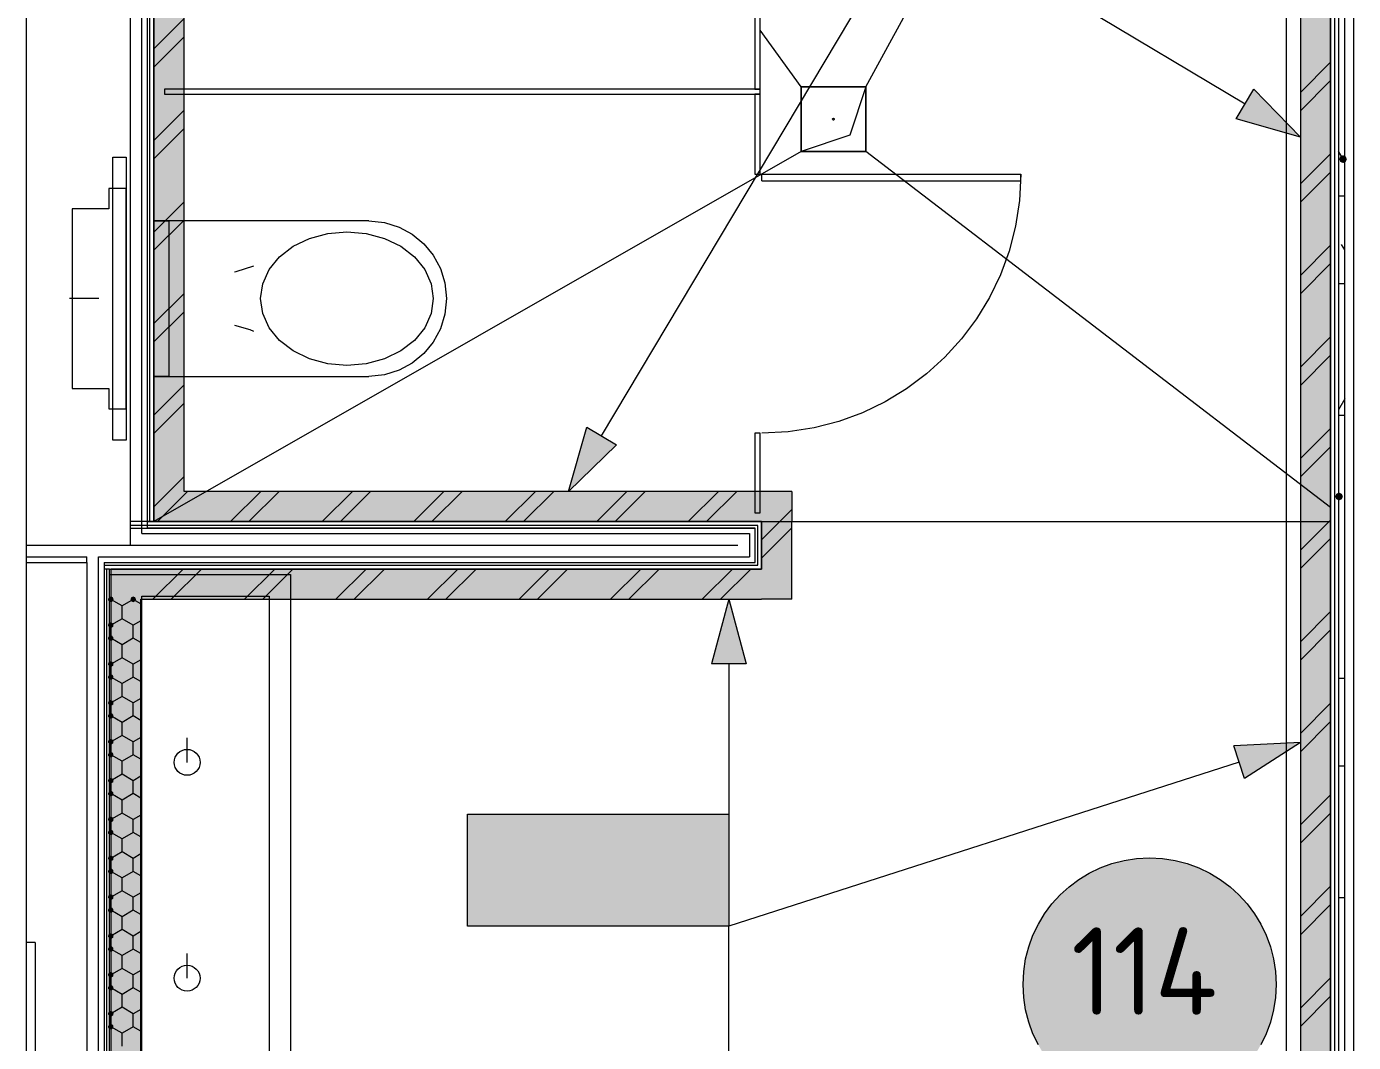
# Model space of a CAD drawing. Header units: millimetres. Extents: x -546 to 1681, y -650 to 1730.
# Drawn here: x 375.98 to 406.73, y 446.11 to 469.64 of the extents above; entities that cross this region are included whole.
import ezdxf

# ---------------------------------------------------------------- set-up
doc = ezdxf.new("R2010")
doc.units = ezdxf.units.MM

msp = doc.modelspace()

# ---------------------------------------------------------------- hatches: boundary and pattern name
at = {"true_color": 0xcccccc}
h = msp.add_hatch(color=254, dxfattribs=at)
h.dxf.hatch_style = 2
h.paths.add_polyline_path([(379.627, 458.874), (378.927, 458.874), (378.927, 487.709), (379.627, 487.709)])
h = msp.add_hatch(color=254, dxfattribs=at)
h.dxf.hatch_style = 2
h.paths.add_polyline_path([(405.497, 487.709), (406.197, 487.709), (406.197, 415.989), (405.497, 415.989)])
at = {"true_color": 0x0077b0}
h = msp.add_hatch(color=144, dxfattribs=at)
h.dxf.hatch_style = 2
h.paths.add_polyline_path([(405.497, 467.081), (404.01, 467.502), (404.42, 468.189)])
h = msp.add_hatch(color=7)
h.dxf.hatch_style = 2
h.paths.add_polyline_path([(406.485, 466.659), (406.421, 466.633), (406.395, 466.569), (406.421, 466.506), (406.485, 466.479), (406.548, 466.506), (406.575, 466.569), (406.548, 466.633)])
h = msp.add_hatch(color=144, dxfattribs=at)
h.dxf.hatch_style = 2
h.paths.add_polyline_path([(388.538, 458.874), (388.959, 460.361), (389.646, 459.951)])
at = {"true_color": 0xcccccc}
h = msp.add_hatch(color=254, dxfattribs=at)
h.dxf.hatch_style = 2
h.paths.add_polyline_path([(379.627, 458.874), (379.627, 458.174), (378.927, 458.174)])
h = msp.add_hatch(color=254, dxfattribs=at)
h.dxf.hatch_style = 2
h.paths.add_polyline_path([(378.927, 458.874), (379.627, 458.874), (378.927, 458.174)])
h = msp.add_hatch(color=254, dxfattribs=at)
h.dxf.hatch_style = 2
h.paths.add_polyline_path([(393.011, 458.874), (393.011, 458.174), (379.627, 458.174), (379.627, 458.874)])
h = msp.add_hatch(color=254, dxfattribs=at)
h.dxf.hatch_style = 2
h.paths.add_polyline_path([(393.011, 458.174), (393.711, 458.874), (393.711, 458.174)])
h = msp.add_hatch(color=254, dxfattribs=at)
h.dxf.hatch_style = 2
h.paths.add_polyline_path([(393.011, 458.874), (393.711, 458.874), (393.011, 458.174)])
h = msp.add_hatch(color=7)
h.dxf.hatch_style = 2
h.paths.add_polyline_path([(406.393, 458.844), (406.329, 458.818), (406.303, 458.754), (406.329, 458.691), (406.393, 458.664), (406.456, 458.691), (406.483, 458.754), (406.456, 458.818)])
h = msp.add_hatch(color=254, dxfattribs=at)
h.dxf.hatch_style = 2
h.paths.add_polyline_path([(393.711, 457.074), (393.011, 457.074), (393.011, 458.174), (393.711, 458.174)])
h = msp.add_hatch(color=254, dxfattribs=at)
h.dxf.hatch_style = 2
h.paths.add_polyline_path([(378.627, 456.374), (377.927, 456.374), (377.927, 457.074)])
h = msp.add_hatch(color=254, dxfattribs=at)
h.dxf.hatch_style = 2
h.paths.add_polyline_path([(378.627, 457.074), (378.627, 456.374), (377.927, 457.074)])
h = msp.add_hatch(color=254, dxfattribs=at)
h.dxf.hatch_style = 2
h.paths.add_polyline_path([(378.627, 456.374), (378.627, 457.074), (393.011, 457.074), (393.011, 456.374)])
h = msp.add_hatch(color=254, dxfattribs=at)
h.dxf.hatch_style = 2
h.paths.add_polyline_path([(393.011, 457.074), (393.711, 456.374), (393.011, 456.374)])
h = msp.add_hatch(color=254, dxfattribs=at)
h.dxf.hatch_style = 2
h.paths.add_polyline_path([(393.711, 457.074), (393.711, 456.374), (393.011, 457.074)])
h = msp.add_hatch(color=7)
h.dxf.hatch_style = 2
h.paths.add_polyline_path([(377.865, 456.371), (377.884, 456.326), (377.93, 456.306), (377.975, 456.326), (377.995, 456.371), (377.975, 456.42), (377.93, 456.439), (377.884, 456.42)])
h = msp.add_hatch(color=7)
h.dxf.hatch_style = 2
h.paths.add_polyline_path([(377.95, 456.31), (377.988, 456.342), (377.991, 456.392), (377.959, 456.43), (377.909, 456.433), (377.869, 456.4), (377.865, 456.35), (377.898, 456.312)])
at = {"true_color": 0x3dad99}
h = msp.add_hatch(color=135, dxfattribs=at)
h.dxf.hatch_style = 2
h.paths.add_polyline_path([(378.627, 438.969), (377.927, 438.969), (377.927, 456.374), (378.627, 456.374)])
h = msp.add_hatch(color=7)
h.dxf.hatch_style = 2
h.paths.add_polyline_path([(378.384, 456.371), (378.403, 456.326), (378.449, 456.306), (378.494, 456.326), (378.514, 456.371), (378.494, 456.42), (378.449, 456.439), (378.403, 456.42)])
at = {"true_color": 0x0077b0}
h = msp.add_hatch(color=144, dxfattribs=at)
h.dxf.hatch_style = 2
h.paths.add_polyline_path([(392.253, 456.374), (392.653, 454.881), (391.853, 454.881)])
h = msp.add_hatch(color=7)
h.dxf.hatch_style = 2
h.paths.add_polyline_path([(377.894, 455.717), (377.942, 455.708), (377.984, 455.735), (377.993, 455.784), (377.966, 455.826), (377.914, 455.837), (377.872, 455.81), (377.863, 455.761)])
h = msp.add_hatch(color=7)
h.dxf.hatch_style = 2
h.paths.add_polyline_path([(377.95, 455.41), (377.988, 455.442), (377.991, 455.492), (377.959, 455.53), (377.909, 455.533), (377.869, 455.5), (377.865, 455.45), (377.898, 455.412)])
h = msp.add_hatch(color=7)
h.dxf.hatch_style = 2
h.paths.add_polyline_path([(377.894, 454.817), (377.942, 454.808), (377.984, 454.835), (377.993, 454.884), (377.966, 454.926), (377.914, 454.937), (377.872, 454.91), (377.863, 454.861)])
h = msp.add_hatch(color=7)
h.dxf.hatch_style = 2
h.paths.add_polyline_path([(377.95, 454.51), (377.988, 454.542), (377.991, 454.592), (377.959, 454.63), (377.909, 454.633), (377.869, 454.599), (377.865, 454.55), (377.898, 454.512)])
h = msp.add_hatch(color=7)
h.dxf.hatch_style = 2
h.paths.add_polyline_path([(377.894, 453.917), (377.942, 453.908), (377.984, 453.935), (377.993, 453.984), (377.966, 454.026), (377.914, 454.037), (377.872, 454.01), (377.863, 453.961)])
h = msp.add_hatch(color=7)
h.dxf.hatch_style = 2
h.paths.add_polyline_path([(377.95, 453.61), (377.988, 453.642), (377.991, 453.692), (377.959, 453.73), (377.909, 453.733), (377.869, 453.699), (377.865, 453.65), (377.898, 453.612)])
h = msp.add_hatch(color=7)
h.dxf.hatch_style = 2
h.paths.add_polyline_path([(377.894, 453.017), (377.942, 453.008), (377.984, 453.035), (377.993, 453.084), (377.966, 453.126), (377.914, 453.137), (377.872, 453.11), (377.863, 453.061)])
h = msp.add_hatch(color=144, dxfattribs=at)
h.dxf.hatch_style = 2
h.paths.add_polyline_path([(405.497, 453.058), (404.198, 452.221), (403.954, 452.982)])
h = msp.add_hatch(color=7)
h.dxf.hatch_style = 2
h.paths.add_polyline_path([(377.95, 452.71), (377.988, 452.742), (377.991, 452.792), (377.959, 452.83), (377.909, 452.833), (377.869, 452.799), (377.865, 452.75), (377.898, 452.712)])
h = msp.add_hatch(color=7)
h.dxf.hatch_style = 2
h.paths.add_polyline_path([(377.894, 452.117), (377.942, 452.108), (377.984, 452.135), (377.993, 452.184), (377.966, 452.226), (377.914, 452.237), (377.872, 452.21), (377.863, 452.161)])
h = msp.add_hatch(color=7)
h.dxf.hatch_style = 2
h.paths.add_polyline_path([(377.95, 451.81), (377.988, 451.842), (377.991, 451.892), (377.959, 451.93), (377.909, 451.933), (377.869, 451.899), (377.865, 451.85), (377.898, 451.812)])
h = msp.add_hatch(color=7)
h.dxf.hatch_style = 2
h.paths.add_polyline_path([(377.894, 451.217), (377.942, 451.208), (377.984, 451.235), (377.993, 451.284), (377.966, 451.326), (377.914, 451.337), (377.872, 451.31), (377.863, 451.261)])
at = {"true_color": 0xffffff}
h = msp.add_hatch(color=7, dxfattribs=at)
h.dxf.hatch_style = 2
h.paths.add_polyline_path([(386.193, 451.393), (392.253, 451.393), (392.253, 448.805), (386.193, 448.805)])
h = msp.add_hatch(color=7, dxfattribs=at)
h.dxf.hatch_style = 2
h.paths.add_polyline_path([(386.193, 451.393), (392.253, 451.393), (392.253, 448.805), (386.193, 448.805)])
h = msp.add_hatch(color=7, dxfattribs=at)
h.dxf.hatch_style = 2
h.paths.add_polyline_path([(386.193, 451.393), (392.253, 451.393), (392.253, 448.805), (386.193, 448.805)])
at = {"true_color": 0x0077b0}
h = msp.add_hatch(color=144, dxfattribs=at)
h.dxf.hatch_style = 2
h.paths.add_polyline_path([(386.496, 451.41), (387.506, 451.41), (387.58, 451.385), (387.605, 451.308), (387.605, 449.491), (387.58, 449.416), (387.506, 449.392), (387.43, 449.416), (387.404, 449.491), (387.404, 451.207), (386.597, 451.207), (386.597, 449.491), (386.572, 449.416), (386.496, 449.392), (386.42, 449.416), (386.394, 449.491), (386.394, 451.308), (386.42, 451.385)])
h = msp.add_hatch(color=144, dxfattribs=at)
h.dxf.hatch_style = 2
h.paths.add_polyline_path([(386.496, 451.41), (387.506, 451.41), (387.58, 451.385), (387.605, 451.308), (387.605, 449.491), (387.58, 449.416), (387.506, 449.392), (387.43, 449.416), (387.404, 449.491), (387.404, 451.207), (386.597, 451.207), (386.597, 449.491), (386.572, 449.416), (386.496, 449.392), (386.42, 449.416), (386.394, 449.491), (386.394, 451.308), (386.42, 451.385)])
h = msp.add_hatch(color=144, dxfattribs=at)
h.dxf.hatch_style = 2
h.paths.add_polyline_path([(386.496, 451.41), (387.506, 451.41), (387.58, 451.385), (387.605, 451.308), (387.605, 449.491), (387.58, 449.416), (387.506, 449.392), (387.43, 449.416), (387.404, 449.491), (387.404, 451.207), (386.597, 451.207), (386.597, 449.491), (386.572, 449.416), (386.496, 449.392), (386.42, 449.416), (386.394, 449.491), (386.394, 451.308), (386.42, 451.385)])
h = msp.add_hatch(color=144, dxfattribs=at)
h.dxf.hatch_style = 2
h.paths.add_polyline_path([(388.01, 449.491), (388.01, 451.308), (388.035, 451.385), (388.111, 451.41), (388.187, 451.385), (388.213, 451.308), (388.213, 450.603), (389.019, 450.603), (389.019, 451.308), (389.045, 451.385), (389.121, 451.41), (389.195, 451.385), (389.22, 451.308), (389.22, 449.491), (389.195, 449.416), (389.121, 449.392), (389.045, 449.416), (389.019, 449.491), (389.019, 450.4), (388.213, 450.4), (388.213, 449.491), (388.187, 449.416), (388.111, 449.392), (388.035, 449.416)])
h = msp.add_hatch(color=144, dxfattribs=at)
h.dxf.hatch_style = 2
h.paths.add_polyline_path([(388.01, 449.491), (388.01, 451.308), (388.035, 451.385), (388.111, 451.41), (388.187, 451.385), (388.213, 451.308), (388.213, 450.603), (389.019, 450.603), (389.019, 451.308), (389.045, 451.385), (389.121, 451.41), (389.195, 451.385), (389.22, 451.308), (389.22, 449.491), (389.195, 449.416), (389.121, 449.392), (389.045, 449.416), (389.019, 449.491), (389.019, 450.4), (388.213, 450.4), (388.213, 449.491), (388.187, 449.416), (388.111, 449.392), (388.035, 449.416)])
h = msp.add_hatch(color=144, dxfattribs=at)
h.dxf.hatch_style = 2
h.paths.add_polyline_path([(388.01, 449.491), (388.01, 451.308), (388.035, 451.385), (388.111, 451.41), (388.187, 451.385), (388.213, 451.308), (388.213, 450.603), (389.019, 450.603), (389.019, 451.308), (389.045, 451.385), (389.121, 451.41), (389.195, 451.385), (389.22, 451.308), (389.22, 449.491), (389.195, 449.416), (389.121, 449.392), (389.045, 449.416), (389.019, 449.491), (389.019, 450.4), (388.213, 450.4), (388.213, 449.491), (388.187, 449.416), (388.111, 449.392), (388.035, 449.416)])
h = msp.add_hatch(color=144, dxfattribs=at)
h.dxf.hatch_style = 2
h.paths.add_polyline_path([(391.545, 451.41), (391.645, 451.401), (391.738, 451.374), (391.824, 451.328), (391.9, 451.264), (391.965, 451.185), (392.012, 451.1), (392.04, 451.006), (392.05, 450.905), (392.026, 450.761), (391.957, 450.614), (391.322, 449.593), (391.948, 449.593), (392.024, 449.567), (392.05, 449.491), (392.024, 449.416), (391.948, 449.392), (391.141, 449.392), (391.065, 449.416), (391.04, 449.491), (391.056, 449.55), (391.796, 450.738), (391.834, 450.821), (391.847, 450.905), (391.825, 451.022), (391.759, 451.119), (391.662, 451.185), (391.545, 451.207), (391.46, 451.191), (391.379, 451.143), (391.302, 451.064), (391.229, 450.953), (391.192, 450.917), (391.141, 450.905), (391.065, 450.93), (391.04, 451.007), (391.048, 451.046), (391.15, 451.205), (391.267, 451.319), (391.398, 451.387)])
h = msp.add_hatch(color=144, dxfattribs=at)
h.dxf.hatch_style = 2
h.paths.add_polyline_path([(391.545, 451.41), (391.645, 451.401), (391.738, 451.374), (391.824, 451.328), (391.9, 451.264), (391.965, 451.185), (392.012, 451.1), (392.04, 451.006), (392.05, 450.905), (392.026, 450.761), (391.957, 450.614), (391.322, 449.593), (391.948, 449.593), (392.024, 449.567), (392.05, 449.491), (392.024, 449.416), (391.948, 449.392), (391.141, 449.392), (391.065, 449.416), (391.04, 449.491), (391.056, 449.55), (391.796, 450.738), (391.834, 450.821), (391.847, 450.905), (391.825, 451.022), (391.759, 451.119), (391.662, 451.185), (391.545, 451.207), (391.46, 451.191), (391.379, 451.143), (391.302, 451.064), (391.229, 450.953), (391.192, 450.917), (391.141, 450.905), (391.065, 450.93), (391.04, 451.007), (391.048, 451.046), (391.15, 451.205), (391.267, 451.319), (391.398, 451.387)])
h = msp.add_hatch(color=144, dxfattribs=at)
h.dxf.hatch_style = 2
h.paths.add_polyline_path([(391.545, 451.41), (391.645, 451.401), (391.738, 451.374), (391.824, 451.328), (391.9, 451.264), (391.965, 451.185), (392.012, 451.1), (392.04, 451.006), (392.05, 450.905), (392.026, 450.761), (391.957, 450.614), (391.322, 449.593), (391.948, 449.593), (392.024, 449.567), (392.05, 449.491), (392.024, 449.416), (391.948, 449.392), (391.141, 449.392), (391.065, 449.416), (391.04, 449.491), (391.056, 449.55), (391.796, 450.738), (391.834, 450.821), (391.847, 450.905), (391.825, 451.022), (391.759, 451.119), (391.662, 451.185), (391.545, 451.207), (391.46, 451.191), (391.379, 451.143), (391.302, 451.064), (391.229, 450.953), (391.192, 450.917), (391.141, 450.905), (391.065, 450.93), (391.04, 451.007), (391.048, 451.046), (391.15, 451.205), (391.267, 451.319), (391.398, 451.387)])
h = msp.add_hatch(color=7)
h.dxf.hatch_style = 2
h.paths.add_polyline_path([(377.95, 450.91), (377.988, 450.942), (377.991, 450.992), (377.959, 451.03), (377.909, 451.033), (377.869, 450.999), (377.865, 450.95), (377.898, 450.912)])
h = msp.add_hatch(color=7)
h.dxf.hatch_style = 2
h.paths.add_polyline_path([(377.894, 450.317), (377.942, 450.308), (377.984, 450.335), (377.993, 450.384), (377.966, 450.426), (377.914, 450.437), (377.872, 450.41), (377.863, 450.361)])
at = {"true_color": 0xffffff}
h = msp.add_hatch(color=7, dxfattribs=at)
edge = h.paths.add_edge_path()
edge.add_arc((402.001, 447.451), 2.932, 0, 360)
h = msp.add_hatch(color=7)
h.dxf.hatch_style = 2
h.paths.add_polyline_path([(377.95, 450.01), (377.988, 450.042), (377.991, 450.092), (377.959, 450.13), (377.909, 450.133), (377.869, 450.099), (377.865, 450.05), (377.898, 450.012)])
at = {"true_color": 0x0077b0}
h = msp.add_hatch(color=144, dxfattribs=at)
h.dxf.hatch_style = 2
h.paths.add_polyline_path([(390.533, 449.894), (389.726, 449.894), (389.65, 449.92), (389.625, 449.996), (389.65, 450.072), (389.726, 450.098), (390.533, 450.098), (390.61, 450.072), (390.635, 449.996), (390.61, 449.92)])
h = msp.add_hatch(color=144, dxfattribs=at)
h.dxf.hatch_style = 2
h.paths.add_polyline_path([(390.533, 449.894), (389.726, 449.894), (389.65, 449.92), (389.625, 449.996), (389.65, 450.072), (389.726, 450.098), (390.533, 450.098), (390.61, 450.072), (390.635, 449.996), (390.61, 449.92)])
h = msp.add_hatch(color=144, dxfattribs=at)
h.dxf.hatch_style = 2
h.paths.add_polyline_path([(390.533, 449.894), (389.726, 449.894), (389.65, 449.92), (389.625, 449.996), (389.65, 450.072), (389.726, 450.098), (390.533, 450.098), (390.61, 450.072), (390.635, 449.996), (390.61, 449.92)])
h = msp.add_hatch(color=7)
h.dxf.hatch_style = 2
h.paths.add_polyline_path([(377.894, 449.417), (377.942, 449.408), (377.984, 449.435), (377.993, 449.484), (377.966, 449.526), (377.914, 449.537), (377.872, 449.51), (377.863, 449.461)])
h = msp.add_hatch(color=7)
h.dxf.hatch_style = 2
h.paths.add_polyline_path([(377.95, 449.11), (377.988, 449.142), (377.991, 449.192), (377.959, 449.23), (377.909, 449.233), (377.869, 449.199), (377.865, 449.15), (377.898, 449.112)])
h = msp.add_hatch(color=7)
h.dxf.hatch_style = 2
h.paths.add_polyline_path([(377.894, 448.517), (377.942, 448.508), (377.984, 448.535), (377.993, 448.584), (377.966, 448.626), (377.914, 448.637), (377.872, 448.61), (377.863, 448.561)])
h = msp.add_hatch(color=7)
h.dxf.hatch_style = 2
h.paths.add_polyline_path([(377.95, 448.21), (377.988, 448.242), (377.991, 448.292), (377.959, 448.33), (377.909, 448.333), (377.869, 448.299), (377.865, 448.25), (377.898, 448.212)])
h = msp.add_hatch(color=7)
h.dxf.hatch_style = 2
h.paths.add_polyline_path([(377.894, 447.617), (377.942, 447.608), (377.984, 447.635), (377.993, 447.684), (377.966, 447.726), (377.914, 447.737), (377.872, 447.71), (377.863, 447.661)])
h = msp.add_hatch(color=7)
h.dxf.hatch_style = 2
h.paths.add_polyline_path([(377.95, 447.31), (377.988, 447.342), (377.991, 447.392), (377.959, 447.43), (377.909, 447.433), (377.869, 447.399), (377.865, 447.35), (377.898, 447.312)])
h = msp.add_hatch(color=7)
h.dxf.hatch_style = 2
h.paths.add_polyline_path([(377.894, 446.717), (377.942, 446.708), (377.984, 446.735), (377.993, 446.784), (377.966, 446.826), (377.914, 446.837), (377.872, 446.81), (377.863, 446.761)])
h = msp.add_hatch(color=7)
h.dxf.hatch_style = 2
h.paths.add_polyline_path([(377.95, 446.41), (377.988, 446.442), (377.991, 446.492), (377.959, 446.53), (377.909, 446.533), (377.869, 446.499), (377.865, 446.45), (377.898, 446.412)])

# ---------------------------------------------------------------- linework, layer by layer
at = {"color": 7, "lineweight": 0}
for points in [[(405.173, 197.821), (405.173, 501.492)], [(375.977, 414.559), (375.977, 488.948)], [(378.377, 488.939), (378.377, 457.624)], [(378.647, 457.894), (378.647, 488.939)], [(378.777, 458.024), (378.777, 488.939)], [(406.727, 488.948), (406.727, 414.559)], [(406.527, 414.559), (406.527, 488.739)], [(378.837, 458.174), (378.837, 488.589)], [(378.927, 458.174), (378.927, 488.589)], [(406.197, 488.574), (406.197, 415.124)], [(406.197, 415.989), (406.197, 488.409)], [(406.287, 488.574), (406.287, 415.124)], [(406.377, 488.574), (406.377, 415.124)], [(378.927, 487.709), (378.927, 458.174)], [(379.627, 458.874), (379.627, 487.709)], [(405.497, 487.709), (405.497, 415.989)], [(395.427, 468.247), (403.216, 482.515)], [(392.857, 470.044), (392.857, 468.194)], [(392.977, 468.194), (392.977, 470.044)], [(378.927, 469.124), (379.627, 469.824)], [(393.927, 468.247), (392.977, 469.558)], [(378.927, 468.699), (379.627, 469.399)], [(405.497, 468.116), (406.197, 468.816)], [(405.497, 467.692), (406.197, 468.392)], [(392.977, 468.194), (379.177, 468.194)], [(379.177, 468.194), (379.177, 468.074)], [(379.177, 468.074), (392.977, 468.074)], [(392.857, 468.194), (392.977, 468.194)], [(392.977, 468.074), (392.857, 468.074)], [(392.857, 468.074), (392.857, 466.224)], [(392.977, 468.074), (392.977, 468.194)], [(392.977, 466.224), (392.977, 468.074)], [(393.927, 466.747), (393.927, 468.247)], [(393.927, 468.247), (395.427, 468.247)], [(395.427, 468.247), (393.927, 468.247)], [(393.927, 468.247), (393.927, 466.747)], [(395.427, 468.247), (395.052, 467.122)], [(395.427, 468.247), (395.427, 466.747)], [(395.427, 466.747), (395.427, 468.247)], [(378.927, 467.002), (379.627, 467.702)], [(394.652, 467.497), (394.677, 467.522), (394.702, 467.497)], [(394.652, 467.497), (394.665, 467.518)], [(394.702, 467.497), (394.677, 467.472), (394.652, 467.497)], [(394.701, 467.49), (394.677, 467.472), (394.665, 467.475)], [(394.677, 467.522), (394.701, 467.503)], [(378.927, 466.578), (379.627, 467.278)], [(395.052, 467.122), (393.927, 466.747)], [(377.977, 460.063), (377.977, 466.613)], [(377.977, 466.613), (378.287, 466.613)], [(378.287, 466.613), (378.287, 460.063)], [(393.927, 466.747), (378.927, 458.174)], [(395.427, 466.747), (393.927, 466.747)], [(393.927, 466.747), (395.427, 466.747)], [(406.197, 458.503), (395.427, 466.747)], [(405.497, 465.995), (406.197, 466.695)], [(406.485, 466.569), (406.377, 466.755)], [(392.857, 466.224), (392.977, 466.224)], [(399.017, 466.224), (398.986, 465.611), (398.895, 465.015), (398.747, 464.44), (398.545, 463.889), (398.293, 463.364), (397.992, 462.87), (397.647, 462.408), (397.259, 461.982), (396.833, 461.594), (396.371, 461.249), (395.877, 460.949), (395.352, 460.696), (394.801, 460.494), (394.226, 460.346), (393.63, 460.255), (393.017, 460.224)], [(393.017, 466.064), (393.017, 466.224)], [(393.017, 466.224), (399.017, 466.224)], [(399.017, 466.064), (399.017, 466.224)], [(405.497, 465.571), (406.197, 466.271)], [(377.887, 465.888), (377.887, 465.418)], [(378.287, 465.888), (377.887, 465.888)], [(378.287, 460.788), (378.287, 465.888)], [(393.017, 466.064), (399.017, 466.064)], [(378.927, 464.881), (379.627, 465.581)], [(406.377, 465.721), (406.525, 465.721)], [(377.037, 465.418), (377.037, 461.258)], [(377.887, 465.418), (377.037, 465.418)], [(378.927, 464.457), (379.627, 465.157)], [(383.908, 465.138), (378.927, 465.138)], [(378.927, 465.138), (379.277, 465.138)], [(379.277, 465.138), (379.277, 461.538)], [(383.908, 465.138), (384.27, 465.102), (384.608, 464.997), (384.914, 464.831), (385.18, 464.611), (385.4, 464.345), (385.566, 464.039), (385.671, 463.701), (385.708, 463.338), (385.671, 462.976), (385.566, 462.638), (385.4, 462.332), (385.18, 462.066), (384.914, 461.846), (384.608, 461.68), (384.27, 461.575), (383.908, 461.538)], [(382.155, 464.55), (382.534, 464.734)], [(382.534, 464.734), (382.957, 464.849)], [(382.957, 464.849), (383.402, 464.888)], [(383.402, 464.888), (383.847, 464.849)], [(383.847, 464.849), (384.27, 464.734)], [(384.27, 464.734), (384.649, 464.55)], [(381.839, 464.304), (382.155, 464.55)], [(384.649, 464.55), (384.966, 464.304)], [(405.497, 463.874), (406.197, 464.574)], [(406.525, 464.468), (406.453, 464.592)], [(381.24, 464.088), (380.826, 463.961)], [(381.6, 464.01), (381.839, 464.304)], [(384.966, 464.304), (385.204, 464.01)], [(405.497, 463.449), (406.197, 464.149)], [(380.826, 463.961), (380.799, 463.955)], [(381.452, 463.683), (381.6, 464.01)], [(385.204, 464.01), (385.352, 463.683)], [(378.927, 462.76), (379.627, 463.46)], [(381.402, 463.338), (381.452, 463.683)], [(385.352, 463.683), (385.402, 463.338)], [(406.377, 463.689), (406.525, 463.689)], [(377.654, 463.338), (376.974, 463.338)], [(381.452, 462.993), (381.402, 463.338)], [(385.402, 463.338), (385.352, 462.993)], [(378.927, 462.335), (379.627, 463.035)], [(381.6, 462.665), (381.452, 462.993)], [(385.352, 462.993), (385.204, 462.665)], [(380.799, 462.72), (381.154, 462.621)], [(381.154, 462.621), (381.24, 462.588)], [(381.839, 462.371), (381.6, 462.665)], [(385.204, 462.665), (384.966, 462.371)], [(382.155, 462.126), (381.839, 462.371)], [(384.966, 462.371), (384.649, 462.126)], [(405.497, 461.752), (406.197, 462.452)], [(382.534, 461.941), (382.155, 462.126)], [(382.957, 461.827), (382.534, 461.941)], [(384.27, 461.941), (383.847, 461.827)], [(384.649, 462.126), (384.27, 461.941)], [(405.497, 461.328), (406.197, 462.028)], [(383.402, 461.788), (382.957, 461.827)], [(383.847, 461.827), (383.402, 461.788)], [(377.037, 461.258), (377.887, 461.258)], [(377.887, 461.258), (377.887, 460.788)], [(378.927, 461.538), (383.908, 461.538)], [(379.277, 461.538), (378.927, 461.538)], [(378.927, 460.638), (379.627, 461.338)], [(406.525, 461.015), (406.377, 460.759)], [(377.887, 460.788), (378.287, 460.788)], [(378.927, 460.214), (379.627, 460.914)], [(406.377, 460.641), (406.525, 460.641)], [(405.497, 459.631), (406.197, 460.331)], [(378.287, 460.063), (377.977, 460.063)], [(392.977, 460.224), (392.857, 460.224)], [(392.857, 460.224), (392.857, 458.374)], [(392.977, 458.374), (392.977, 460.224)], [(405.497, 459.207), (406.197, 459.907)], [(379.284, 458.874), (379.627, 459.217)], [(378.927, 458.517), (379.284, 458.874)], [(379.008, 458.174), (379.627, 458.793)], [(379.627, 458.793), (379.708, 458.874)], [(393.711, 458.874), (379.627, 458.874)], [(380.705, 458.174), (381.405, 458.874)], [(381.13, 458.174), (381.83, 458.874)], [(382.827, 458.174), (383.527, 458.874)], [(383.251, 458.174), (383.951, 458.874)], [(384.948, 458.174), (385.648, 458.874)], [(385.372, 458.174), (386.072, 458.874)], [(387.069, 458.174), (387.769, 458.874)], [(387.494, 458.174), (388.194, 458.874)], [(389.191, 458.174), (389.891, 458.874)], [(389.615, 458.174), (390.315, 458.874)], [(391.312, 458.174), (392.012, 458.874)], [(391.736, 458.174), (392.436, 458.874)], [(393.711, 458.874), (393.711, 458.174)], [(406.393, 458.754), (406.377, 458.727)], [(392.857, 458.374), (392.977, 458.374)], [(393.433, 458.174), (393.711, 458.451)], [(405.497, 457.51), (406.197, 458.21)], [(393.011, 458.174), (378.376, 458.174)], [(378.376, 458.174), (378.376, 458.024)], [(392.921, 458.084), (378.376, 458.084)], [(378.376, 458.024), (392.861, 458.024)], [(378.647, 457.894), (392.731, 457.894)], [(378.777, 458.174), (378.927, 458.174)], [(392.861, 458.024), (378.777, 458.024)], [(378.927, 458.174), (379.627, 458.174)], [(379.627, 458.174), (393.011, 458.174)], [(392.731, 457.894), (392.731, 457.354)], [(392.861, 457.224), (392.861, 458.024)], [(392.921, 457.164), (392.921, 458.084)], [(393.011, 457.074), (393.011, 458.174)], [(393.011, 458.174), (406.197, 458.174)], [(393.011, 457.751), (393.433, 458.174)], [(393.011, 458.174), (393.011, 457.074)], [(393.011, 457.327), (393.711, 458.027)], [(393.711, 456.374), (393.711, 458.174)], [(375.977, 457.624), (392.461, 457.624)], [(405.497, 457.085), (406.197, 457.785)], [(375.977, 457.354), (377.377, 457.354)], [(377.377, 457.224), (377.377, 457.354)], [(377.647, 457.354), (392.731, 457.354)], [(377.647, 437.239), (377.647, 457.354)], [(375.977, 457.224), (377.377, 457.224)], [(377.377, 457.224), (377.377, 437.239)], [(377.777, 457.224), (392.861, 457.224)], [(377.777, 457.224), (377.777, 457.074)], [(377.777, 457.164), (392.921, 457.164)], [(377.777, 457.074), (377.777, 438.119)], [(377.897, 457.074), (377.777, 457.074)], [(377.837, 438.119), (377.837, 457.074)], [(377.897, 457.074), (393.011, 457.074)], [(377.897, 438.269), (377.897, 457.074)], [(377.897, 456.946), (382.097, 456.946)], [(377.927, 457.074), (377.927, 438.269)], [(377.927, 457.074), (377.927, 456.374)], [(393.011, 457.074), (377.927, 457.074)], [(378.905, 456.374), (379.605, 457.074)], [(379.33, 456.374), (380.03, 457.074)], [(381.027, 456.374), (381.727, 457.074)], [(381.451, 456.374), (382.151, 457.074)], [(382.097, 456.946), (382.097, 438.269)], [(383.148, 456.374), (383.848, 457.074)], [(383.572, 456.374), (384.272, 457.074)], [(385.269, 456.374), (385.969, 457.074)], [(385.694, 456.374), (386.394, 457.074)], [(387.391, 456.374), (388.091, 457.074)], [(387.815, 456.374), (388.515, 457.074)], [(389.512, 456.374), (390.212, 457.074)], [(389.936, 456.374), (390.636, 457.074)], [(391.633, 456.374), (392.333, 457.074)], [(392.058, 456.374), (392.758, 457.074)], [(377.927, 456.374), (377.927, 438.969)], [(378.19, 456.221), (377.93, 456.371)], [(378.449, 456.371), (378.19, 456.221)], [(378.627, 456.269), (378.449, 456.371)], [(378.627, 456.374), (393.011, 456.374)], [(378.627, 438.969), (378.627, 456.374)], [(378.647, 456.446), (381.597, 456.446)], [(378.647, 438.746), (378.647, 456.446)], [(381.597, 456.446), (381.597, 438.746)], [(393.711, 456.374), (393.011, 456.374)], [(378.19, 455.921), (378.19, 456.221)], [(405.497, 455.388), (406.197, 456.088)], [(378.19, 455.921), (377.93, 455.771)], [(377.93, 455.471), (377.93, 455.771)], [(378.449, 455.771), (378.19, 455.921)], [(378.627, 455.874), (378.449, 455.771)], [(378.449, 455.471), (378.449, 455.771)], [(378.19, 455.321), (377.93, 455.471)], [(378.449, 455.471), (378.19, 455.321)], [(378.627, 455.369), (378.449, 455.471)], [(405.497, 454.964), (406.197, 455.664)], [(378.19, 455.021), (378.19, 455.321)], [(378.19, 455.021), (377.93, 454.871)], [(377.93, 454.571), (377.93, 454.871)], [(378.449, 454.871), (378.19, 455.021)], [(378.627, 454.974), (378.449, 454.871)], [(378.449, 454.571), (378.449, 454.871)], [(378.19, 454.421), (377.93, 454.571)], [(378.449, 454.571), (378.19, 454.421)], [(378.627, 454.469), (378.449, 454.571)], [(406.377, 454.545), (406.525, 454.545)], [(378.19, 454.121), (378.19, 454.421)], [(378.19, 454.121), (377.93, 453.971)], [(377.93, 453.671), (377.93, 453.971)], [(378.449, 453.971), (378.19, 454.121)], [(378.627, 454.074), (378.449, 453.971)], [(378.449, 453.671), (378.449, 453.971)], [(405.497, 453.267), (406.197, 453.967)], [(378.19, 453.521), (377.93, 453.671)], [(378.449, 453.671), (378.19, 453.521)], [(378.627, 453.569), (378.449, 453.671)], [(378.19, 453.221), (378.19, 453.521)], [(405.497, 452.843), (406.197, 453.543)], [(378.19, 453.221), (377.93, 453.071)], [(377.93, 452.771), (377.93, 453.071)], [(378.449, 453.071), (378.19, 453.221)], [(378.627, 453.174), (378.449, 453.071)], [(378.449, 452.771), (378.449, 453.071)], [(379.697, 452.596), (379.697, 453.166)], [(378.19, 452.621), (377.93, 452.771)], [(378.449, 452.771), (378.19, 452.621)], [(378.627, 452.669), (378.449, 452.771)], [(378.19, 452.321), (378.19, 452.621)], [(406.377, 452.513), (406.525, 452.513)], [(378.19, 452.321), (377.93, 452.171)], [(377.93, 451.871), (377.93, 452.171)], [(378.449, 452.171), (378.19, 452.321)], [(378.627, 452.274), (378.449, 452.171)], [(378.449, 451.871), (378.449, 452.171)], [(378.19, 451.721), (377.93, 451.871)], [(378.449, 451.871), (378.19, 451.721)], [(378.19, 451.421), (378.19, 451.721)], [(378.627, 451.769), (378.449, 451.871)], [(405.497, 451.146), (406.197, 451.846)], [(378.19, 451.421), (377.93, 451.271)], [(378.449, 451.271), (378.19, 451.421)], [(405.497, 450.722), (406.197, 451.422)], [(377.93, 450.971), (377.93, 451.271)], [(378.627, 451.374), (378.449, 451.271)], [(378.449, 450.971), (378.449, 451.271)], [(378.19, 450.821), (377.93, 450.971)], [(378.449, 450.971), (378.19, 450.821)], [(378.19, 450.521), (378.19, 450.821)], [(378.627, 450.869), (378.449, 450.971)], [(378.19, 450.521), (377.93, 450.371)], [(378.449, 450.371), (378.19, 450.521)], [(377.93, 450.071), (377.93, 450.371)], [(378.627, 450.474), (378.449, 450.371)], [(378.449, 450.071), (378.449, 450.371)], [(399.07, 447.45), (399.085, 447.75), (399.129, 448.041), (399.201, 448.322), (399.3, 448.592), (399.424, 448.848), (399.57, 449.09), (399.739, 449.315), (399.928, 449.524), (400.137, 449.713), (400.362, 449.882), (400.604, 450.029), (400.86, 450.152), (401.13, 450.251), (401.411, 450.323), (401.702, 450.367), (402.002, 450.382), (402.301, 450.367), (402.592, 450.323), (402.873, 450.251), (403.143, 450.152), (403.399, 450.029), (403.64, 449.882), (403.866, 449.713), (404.074, 449.524), (404.263, 449.315), (404.432, 449.09), (404.579, 448.848), (404.702, 448.592), (404.801, 448.322), (404.873, 448.041), (404.917, 447.75), (404.933, 447.45)], [(378.19, 449.921), (377.93, 450.071)], [(378.449, 450.071), (378.19, 449.921)], [(378.19, 449.621), (378.19, 449.921)], [(378.627, 449.969), (378.449, 450.071)], [(378.19, 449.621), (377.93, 449.471)], [(378.449, 449.471), (378.19, 449.621)], [(378.627, 449.574), (378.449, 449.471)], [(405.497, 449.024), (406.197, 449.724)], [(377.93, 449.171), (377.93, 449.471)], [(378.449, 449.171), (378.449, 449.471)], [(405.497, 448.6), (406.197, 449.3)], [(406.377, 449.465), (406.525, 449.465)], [(378.19, 449.021), (377.93, 449.171)], [(378.449, 449.171), (378.19, 449.021)], [(378.19, 448.721), (378.19, 449.021)], [(378.627, 449.069), (378.449, 449.171)], [(378.19, 448.721), (377.93, 448.571)], [(378.449, 448.571), (378.19, 448.721)], [(378.627, 448.674), (378.449, 448.571)], [(376.177, 448.419), (375.977, 448.419)], [(376.177, 448.419), (376.177, 414.959)], [(377.93, 448.271), (377.93, 448.571)], [(378.449, 448.271), (378.449, 448.571)], [(378.19, 448.121), (377.93, 448.271)], [(378.449, 448.271), (378.19, 448.121)], [(378.19, 447.821), (378.19, 448.121)], [(378.627, 448.169), (378.449, 448.271)], [(379.697, 447.596), (379.697, 448.166)], [(378.19, 447.821), (377.93, 447.671)], [(378.449, 447.671), (378.19, 447.821)], [(378.627, 447.774), (378.449, 447.671)], [(377.93, 447.371), (377.93, 447.671)], [(378.449, 447.371), (378.449, 447.671)], [(399.424, 446.054), (399.3, 446.31), (399.201, 446.579), (399.129, 446.86), (399.085, 447.151), (399.07, 447.45)], [(404.933, 447.45), (404.917, 447.151), (404.873, 446.86), (404.801, 446.579), (404.702, 446.31), (404.579, 446.054)], [(405.497, 446.903), (406.197, 447.603)], [(378.19, 447.221), (377.93, 447.371)], [(378.449, 447.371), (378.19, 447.221)], [(378.19, 446.921), (378.19, 447.221)], [(378.627, 447.269), (378.449, 447.371)], [(405.497, 446.479), (406.197, 447.179)], [(378.19, 446.921), (377.93, 446.771)], [(378.449, 446.771), (378.19, 446.921)], [(378.627, 446.874), (378.449, 446.771)], [(377.93, 446.471), (377.93, 446.771)], [(378.449, 446.471), (378.449, 446.771)], [(378.19, 446.321), (377.93, 446.471)], [(378.449, 446.471), (378.19, 446.321)], [(378.19, 446.021), (378.19, 446.321)], [(378.627, 446.369), (378.449, 446.471)]]:
    msp.add_lwpolyline(points, dxfattribs=at)
at = {"color": 144, "lineweight": 0, "true_color": 0x0077b0}
for points in [[(389.303, 460.156), (396.602, 472.389)], [(404.215, 467.846), (396.602, 472.389)], [(404.01, 467.502), (404.42, 468.189)], [(405.497, 467.081), (404.42, 468.189)], [(405.497, 467.081), (404.01, 467.502)], [(388.538, 458.874), (388.959, 460.361)], [(388.959, 460.361), (389.646, 459.951)], [(388.538, 458.874), (389.646, 459.951)], [(392.253, 456.374), (391.853, 454.881)], [(392.253, 456.374), (392.653, 454.881)], [(392.653, 454.881), (391.853, 454.881)], [(392.253, 454.881), (392.253, 448.805)], [(405.497, 453.058), (403.954, 452.982)], [(404.198, 452.221), (403.954, 452.982)], [(405.497, 453.058), (404.198, 452.221)], [(404.076, 452.602), (392.253, 448.805)], [(386.193, 451.393), (392.253, 451.393)], [(386.193, 448.805), (386.193, 451.393)], [(386.193, 451.393), (392.253, 451.393)], [(386.193, 448.805), (386.193, 451.393)], [(386.193, 451.393), (392.253, 451.393)], [(386.193, 448.805), (386.193, 451.393)], [(392.253, 451.393), (392.253, 448.805)], [(392.253, 451.393), (392.253, 448.805)], [(392.253, 451.393), (392.253, 448.805)], [(392.253, 448.805), (386.193, 448.805)], [(392.253, 448.805), (386.193, 448.805)], [(392.253, 448.805), (386.193, 448.805)], [(392.253, 440.462), (392.253, 448.805)]]:
    msp.add_lwpolyline(points, dxfattribs=at)
at = {"color": 7, "lineweight": 0}
for centre in [(379.697, 452.596), (379.697, 447.596)]:
    msp.add_circle(centre, 0.3, dxfattribs=at)

# ---------------------------------------------------------------- texts
at = {"color": 7, "insert": (400.185, 448.773), "char_height": 2.02685, "attachment_point": 1}
msp.add_mtext('{\\fGOSTCommon|b0|i0|c0;114}', dxfattribs=at)

doc.saveas('drawing.dxf')
